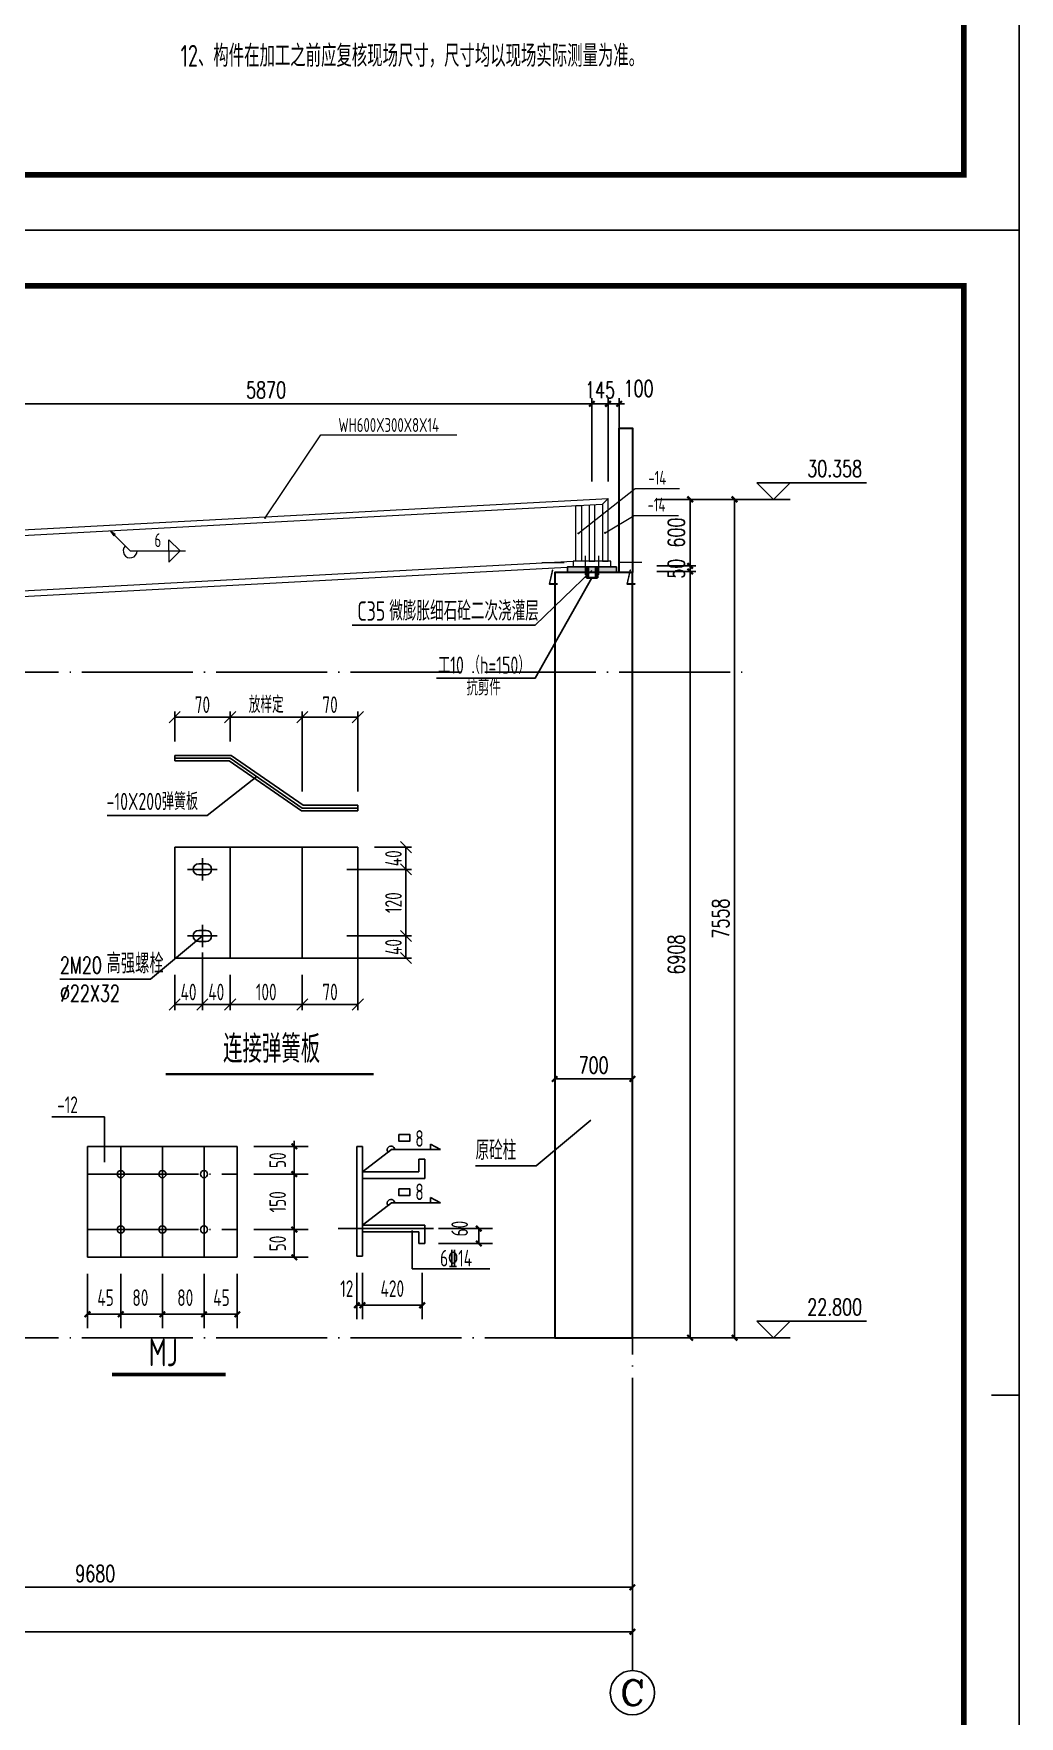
# Model space of a CAD drawing. Extents: x 712773 to 1022356, y -298958 to 209542.
# Drawn here: x 917026 to 925906, y -270354 to -255185 of the extents above; entities that cross this region are included whole.
import ezdxf
from ezdxf.enums import TextEntityAlignment as Align

# ---------------------------------------------------------------- set-up
doc = ezdxf.new("R2010")
doc.units = 0
doc.header["$LTSCALE"] = 500
doc.header["$MEASUREMENT"] = 0
for name, pattern in [('4', [8.75, 5, -1.25, 1.25, -1.25]), ('DOTE', [2.42, 2, -0.2, 0.02, -0.2]), ('z', [36, 30, -2.5, 1, -2.5])]:
    doc.linetypes.add(name, pattern=pattern)
doc.layers.get('0').update_dxf_attribs({"linetype": 'CONTINUOUS'})
doc.layers.get('DEFPOINTS').update_dxf_attribs({"linetype": 'CONTINUOUS'})
for name, color, linetype, lineweight in [('0S-柱-线', 50, 'CONTINUOUS', 30), ('10', 7, 'CONTINUOUS', 18), ('114', 2, 'CONTINUOUS', 18), ('116', 1, 'CONTINUOUS', 35), ('14', 2, 'CONTINUOUS', 20), ('字符串标注', 9, 'CONTINUOUS', 18), ('柱子', 3, 'CONTINUOUS', 20), ('焊缝标注', 9, 'CONTINUOUS', 18), ('钢板标注', 9, 'CONTINUOUS', 18)]:
    doc.layers.add(name, color=color, linetype=linetype, lineweight=lineweight)
for name, color, linetype in [('AXIS', 3, 'CONTINUOUS'), ('AXIS_TEXT', 7, 'CONTINUOUS'), ('DIM', 3, 'CONTINUOUS'), ('DIM_ELEV', 3, 'CONTINUOUS'), ('DIM_LEAD', 3, 'CONTINUOUS'), ('DOTE', 1, 'DOTE'), ('grid', 253, 'z'), ('LS', 2, 'CONTINUOUS'), ('PUB_DIM', 3, 'CONTINUOUS'), ('PUB_TEXT', 7, 'CONTINUOUS'), ('S', 3, '4'), ('T-TK', 157, 'CONTINUOUS'), ('xiangtu', 7, 'CONTINUOUS'), ('yx', 253, 'CONTINUOUS'), ('剖面名称', 7, 'CONTINUOUS'), ('基础编号', 4, 'CONTINUOUS'), ('照明平面标注层', 111, 'CONTINUOUS'), ('钢架', 7, 'CONTINUOUS')]:
    doc.layers.add(name, color=color, linetype=linetype)
doc.styles.add('_TCH_AXIS', font='COMPLEX', dxfattribs={"bigfont": 'GBCBIG'})
doc.styles.add('_TCH_DIM', font='SIMPLEX', dxfattribs={"bigfont": 'GBCBIG'})
doc.styles.add('_TCH_DIM_T3', font='SIMPLEX', dxfattribs={"width": 0.705882, "bigfont": 'GBCBIG'})
doc.styles.add('COMPLEX', font='COMPLEX')
doc.styles.add('FromPkpm', font='Pkpmeng', dxfattribs={"width": 0.7, "bigfont": 'Pkpmchn'})
doc.styles.add('TSSD_Rein', font='tssdeng.shx', dxfattribs={"width": 0.7, "bigfont": 'hztxt.shx'})
doc.dimstyles.new('_TCH_ARCH&&50', dxfattribs={"dimtxt": 148.75, "dimasz": 50, "dimexe": 50, "dimexo": 100, "dimgap": 50, "dimtad": 1, "dimdec": 0, "dimzin": 0, "dimdsep": 46, "dimtxsty": '_TCH_DIM_T3', "dimblk": 'ARCHTICK', "dimcen": 0.09, "dimclrt": 7, "dimazin": 2, "dimtfac": 1, "dimtdec": 0, "dimtix": 1, "dimtmove": 2, "dimatfit": 3, "dimfxl": 0, "dimtolj": 1, "dimtzin": 0, "dimarcsym": 0})

# ---------------------------------------------------------------- blocks, each defined once
blk = doc.blocks.new('srgheberggb')
at = {"layer": 'T-TK'}
for p, q in [((59500, -42100), (118900, -42100)), ((118900, -84100), (118900, -42100)), ((118900, -63100), (118400, -63100)), ((59500, -84100), (118900, -84100))]:
    blk.add_line(p, q, dxfattribs=at)
at = {"layer": 'T-TK', "const_width": 100}
blk.add_lwpolyline([(62000, -83100), (117900, -83100), (117900, -43100), (62000, -43100)], close=True, dxfattribs=at)
blk = doc.blocks.new('_ArchTick')
at = {"color": 0, "linetype": 'ByBlock', "const_width": 0.4}
blk.add_lwpolyline([(-0.5, -0.5), (0.5, 0.5)], dxfattribs=at)
blk = doc.blocks.new('*D657')
at = {"layer": 'AXIS', "color": 0, "lineweight": -2, "transparency": 16777216}
for p, q in [((903940, -268041), (903940, -269641)), ((922420, -268041), (922420, -269641)), ((903940, -269591), (922420, -269591))]:
    blk.add_line(p, q, dxfattribs=at)
at = {"layer": 'DEFPOINTS', "color": 0, "transparency": 16777216}
for p in [(903940, -267941), (922420, -267941), (922420, -269591)]:
    blk.add_point(p, dxfattribs=at)
at = {"layer": 'AXIS', "color": 0, "lineweight": -2, "transparency": 16777216, "xscale": 50, "yscale": 50, "zscale": 50, "rotation": 180}
blk.add_blockref('_ArchTick', (903940, -269591), dxfattribs=at)
at = {"layer": 'AXIS', "color": 0, "lineweight": -2, "transparency": 16777216, "xscale": 50, "yscale": 50, "zscale": 50}
blk.add_blockref('_ArchTick', (922420, -269591), dxfattribs=at)
at = {"layer": 'AXIS', "color": 7, "transparency": 16777216, "insert": (913180, -269467), "char_height": 148.8, "attachment_point": 5, "style": '_TCH_DIM_T3'}
blk.add_mtext('\\A1;18480', dxfattribs=at)
blk = doc.blocks.new('*D659')
at = {"layer": 'AXIS', "color": 0, "lineweight": -2, "transparency": 16777216}
for p, q in [((912740, -268041), (912740, -269241)), ((922420, -268041), (922420, -269241)), ((912740, -269191), (922420, -269191))]:
    blk.add_line(p, q, dxfattribs=at)
at = {"layer": 'DEFPOINTS', "color": 0, "transparency": 16777216}
for p in [(912740, -267941), (922420, -267941), (922420, -269191)]:
    blk.add_point(p, dxfattribs=at)
at = {"layer": 'AXIS', "color": 0, "lineweight": -2, "transparency": 16777216, "xscale": 50, "yscale": 50, "zscale": 50, "rotation": 180}
blk.add_blockref('_ArchTick', (912740, -269191), dxfattribs=at)
at = {"layer": 'AXIS', "color": 0, "lineweight": -2, "transparency": 16777216, "xscale": 50, "yscale": 50, "zscale": 50}
blk.add_blockref('_ArchTick', (922420, -269191), dxfattribs=at)
at = {"layer": 'AXIS', "color": 7, "transparency": 16777216, "insert": (917580, -269067), "char_height": 148.8, "attachment_point": 5, "style": '_TCH_DIM_T3'}
blk.add_mtext('\\A1;9680', dxfattribs=at)
blk = doc.blocks.new('*D660')
at = {"layer": 'DEFPOINTS', "color": 0, "transparency": 16777216}
for p in [(922300, -258522), (922200, -259322), (922300, -259322)]:
    blk.add_point(p, dxfattribs=at)
at = {"layer": 'PUB_DIM', "color": 0, "lineweight": -2, "transparency": 16777216}
for p, q in [((922200, -259222), (922200, -258472)), ((922300, -259222), (922300, -258472)), ((922200, -258522), (922150, -258522)), ((922200, -258522), (922300, -258522)), ((922300, -258522), (922350, -258522))]:
    blk.add_line(p, q, dxfattribs=at)
at = {"layer": 'PUB_DIM', "color": 0, "lineweight": -2, "transparency": 16777216, "xscale": 50, "yscale": 50, "zscale": 50}
blk.add_blockref('_ArchTick', (922200, -258522), dxfattribs=at)
at = {"layer": 'PUB_DIM', "color": 0, "lineweight": -2, "transparency": 16777216, "xscale": 50, "yscale": 50, "zscale": 50, "rotation": 180}
blk.add_blockref('_ArchTick', (922300, -258522), dxfattribs=at)
at = {"layer": 'PUB_DIM', "color": 7, "transparency": 16777216, "insert": (922475, -258384), "char_height": 148.8, "attachment_point": 5, "style": '_TCH_DIM_T3'}
blk.add_mtext('\\A1;100', dxfattribs=at)
blk = doc.blocks.new('*D661')
at = {"layer": 'DEFPOINTS', "color": 0, "transparency": 16777216}
for p in [(922200, -258522), (922055, -259322), (922200, -259322)]:
    blk.add_point(p, dxfattribs=at)
at = {"layer": 'PUB_DIM', "color": 0, "lineweight": -2, "transparency": 16777216}
for p, q in [((922055, -259222), (922055, -258472)), ((922200, -259222), (922200, -258472)), ((922055, -258522), (922005, -258522)), ((922055, -258522), (922200, -258522)), ((922200, -258522), (922250, -258522))]:
    blk.add_line(p, q, dxfattribs=at)
at = {"layer": 'PUB_DIM', "color": 0, "lineweight": -2, "transparency": 16777216, "xscale": 50, "yscale": 50, "zscale": 50}
blk.add_blockref('_ArchTick', (922055, -258522), dxfattribs=at)
at = {"layer": 'PUB_DIM', "color": 0, "lineweight": -2, "transparency": 16777216, "xscale": 50, "yscale": 50, "zscale": 50, "rotation": 180}
blk.add_blockref('_ArchTick', (922200, -258522), dxfattribs=at)
at = {"layer": 'PUB_DIM', "color": 7, "transparency": 16777216, "insert": (922128, -258397), "char_height": 148.8, "attachment_point": 5, "style": '_TCH_DIM_T3'}
blk.add_mtext('\\A1;145', dxfattribs=at)
blk = doc.blocks.new('*D662')
at = {"layer": 'DEFPOINTS', "color": 0, "transparency": 16777216}
for p in [(922055, -258522), (916185, -259322), (922055, -259322)]:
    blk.add_point(p, dxfattribs=at)
at = {"layer": 'PUB_DIM', "color": 0, "lineweight": -2, "transparency": 16777216}
for p, q in [((916185, -259222), (916185, -258472)), ((922055, -259222), (922055, -258472)), ((916185, -258522), (922055, -258522))]:
    blk.add_line(p, q, dxfattribs=at)
at = {"layer": 'PUB_DIM', "color": 0, "lineweight": -2, "transparency": 16777216, "xscale": 50, "yscale": 50, "zscale": 50, "rotation": 180}
blk.add_blockref('_ArchTick', (916185, -258522), dxfattribs=at)
at = {"layer": 'PUB_DIM', "color": 0, "lineweight": -2, "transparency": 16777216, "xscale": 50, "yscale": 50, "zscale": 50}
blk.add_blockref('_ArchTick', (922055, -258522), dxfattribs=at)
at = {"layer": 'PUB_DIM', "color": 7, "transparency": 16777216, "insert": (919120, -258397), "char_height": 148.8, "attachment_point": 5, "style": '_TCH_DIM_T3'}
blk.add_mtext('\\A1;5870', dxfattribs=at)
blk = doc.blocks.new('*D695')
at = {"layer": 'DEFPOINTS', "color": 0, "transparency": 16777216}
for p in [(922540, -260033), (922940, -260033), (922540, -266941)]:
    blk.add_point(p, dxfattribs=at)
at = {"layer": 'PUB_DIM', "color": 0, "lineweight": -2, "transparency": 16777216}
for p, q in [((922640, -260033), (922990, -260033)), ((922940, -266941), (922940, -260033)), ((922640, -266941), (922990, -266941))]:
    blk.add_line(p, q, dxfattribs=at)
at = {"layer": 'PUB_DIM', "color": 0, "lineweight": -2, "transparency": 16777216, "xscale": 50, "yscale": 50, "zscale": 50}
for p, rotation in [((922940, -260033), 90), ((922940, -266941), 270)]:
    blk.add_blockref('_ArchTick', p, dxfattribs=dict(at, rotation=rotation))
at = {"layer": 'PUB_DIM', "color": 7, "transparency": 16777216, "insert": (922816, -263487), "char_height": 148.8, "attachment_point": 5, "rotation": 90, "style": '_TCH_DIM_T3'}
blk.add_mtext('\\A1;6908', dxfattribs=at)
blk = doc.blocks.new('*D696')
at = {"layer": 'DEFPOINTS', "color": 0, "transparency": 16777216}
for p in [(922540, -259983), (922940, -259983), (922540, -260033)]:
    blk.add_point(p, dxfattribs=at)
at = {"layer": 'PUB_DIM', "color": 0, "lineweight": -2, "transparency": 16777216}
for p, q in [((922640, -259983), (922990, -259983)), ((922940, -259983), (922940, -259933)), ((922940, -260033), (922940, -259983)), ((922640, -260033), (922990, -260033)), ((922940, -260033), (922940, -260083))]:
    blk.add_line(p, q, dxfattribs=at)
at = {"layer": 'PUB_DIM', "color": 0, "lineweight": -2, "transparency": 16777216, "xscale": 50, "yscale": 50, "zscale": 50}
for p, rotation in [((922940, -259983), 270), ((922940, -260033), 90)]:
    blk.add_blockref('_ArchTick', p, dxfattribs=dict(at, rotation=rotation))
at = {"layer": 'PUB_DIM', "color": 7, "transparency": 16777216, "insert": (922816, -260008), "char_height": 148.8, "attachment_point": 5, "rotation": 90, "style": '_TCH_DIM_T3'}
blk.add_mtext('\\A1;50', dxfattribs=at)
blk = doc.blocks.new('*D697')
at = {"layer": 'DEFPOINTS', "color": 0, "transparency": 16777216}
for p in [(922540, -259383), (922940, -259383), (922540, -259983)]:
    blk.add_point(p, dxfattribs=at)
at = {"layer": 'PUB_DIM', "color": 0, "lineweight": -2, "transparency": 16777216}
for p, q in [((922640, -259383), (922990, -259383)), ((922940, -259983), (922940, -259383)), ((922640, -259983), (922990, -259983))]:
    blk.add_line(p, q, dxfattribs=at)
at = {"layer": 'PUB_DIM', "color": 0, "lineweight": -2, "transparency": 16777216, "xscale": 50, "yscale": 50, "zscale": 50}
for p, rotation in [((922940, -259383), 90), ((922940, -259983), 270)]:
    blk.add_blockref('_ArchTick', p, dxfattribs=dict(at, rotation=rotation))
at = {"layer": 'PUB_DIM', "color": 7, "transparency": 16777216, "insert": (922816, -259683), "char_height": 148.8, "attachment_point": 5, "rotation": 90, "style": '_TCH_DIM_T3'}
blk.add_mtext('\\A1;600', dxfattribs=at)
blk = doc.blocks.new('*D698')
at = {"layer": 'DEFPOINTS', "color": 0, "transparency": 16777216}
for p in [(922540, -259383), (923340, -259383), (922540, -266941)]:
    blk.add_point(p, dxfattribs=at)
at = {"layer": 'PUB_DIM', "color": 0, "lineweight": -2, "transparency": 16777216}
for p, q in [((922640, -259383), (923390, -259383)), ((923340, -266941), (923340, -259383)), ((922640, -266941), (923390, -266941))]:
    blk.add_line(p, q, dxfattribs=at)
at = {"layer": 'PUB_DIM', "color": 0, "lineweight": -2, "transparency": 16777216, "xscale": 50, "yscale": 50, "zscale": 50}
for p, rotation in [((923340, -259383), 90), ((923340, -266941), 270)]:
    blk.add_blockref('_ArchTick', p, dxfattribs=dict(at, rotation=rotation))
at = {"layer": 'PUB_DIM', "color": 7, "transparency": 16777216, "insert": (923216, -263162), "char_height": 148.8, "attachment_point": 5, "rotation": 90, "style": '_TCH_DIM_T3'}
blk.add_mtext('\\A1;7558', dxfattribs=at)
blk = doc.blocks.new('*D704')
at = {"layer": 'DEFPOINTS', "color": 0, "transparency": 16777216}
for p in [(921720, -264209), (922420, -264209), (922420, -264608)]:
    blk.add_point(p, dxfattribs=at)
at = {"layer": 'PUB_DIM', "color": 0, "lineweight": -2, "transparency": 16777216}
for p, q in [((921720, -264309), (921720, -264658)), ((922420, -264309), (922420, -264658)), ((921720, -264608), (922420, -264608))]:
    blk.add_line(p, q, dxfattribs=at)
at = {"layer": 'PUB_DIM', "color": 0, "lineweight": -2, "transparency": 16777216, "xscale": 50, "yscale": 50, "zscale": 50, "rotation": 180}
blk.add_blockref('_ArchTick', (921720, -264608), dxfattribs=at)
at = {"layer": 'PUB_DIM', "color": 0, "lineweight": -2, "transparency": 16777216, "xscale": 50, "yscale": 50, "zscale": 50}
blk.add_blockref('_ArchTick', (922420, -264608), dxfattribs=at)
at = {"layer": 'PUB_DIM', "color": 7, "transparency": 16777216, "insert": (922070, -264484), "char_height": 148.8, "attachment_point": 5, "style": '_TCH_DIM_T3'}
blk.add_mtext('\\A1;700', dxfattribs=at)
blk = doc.blocks.new('_AXISO')
blk.add_circle((0, 0), 0.5)
at = {"layer": 'AXIS_TEXT', "style": 'COMPLEX', "width": 1.302083}
blk.add_attdef('A', text='', height=0.56, dxfattribs=at).set_placement((-0.25, -0.28), (0.25, -0.28), align=Align.FIT)

msp = doc.modelspace()

# ---------------------------------------------------------------- hatches: boundary and pattern name
h = msp.add_hatch()
h.set_pattern_fill('混凝土', color=256, scale=10)
h.set_pattern_definition([(50, (-444208.32, 112736.11), (71.7260183, -6.2752135), [7.5, -82.5]), (355, (-444208.32, 112736.11), (-13.8751334, 75.2192134), [6, -66]), (100.4514, (-444202.34, 112735.59), (57.8509382, 68.9439542), [6.374019, -70.1142112]), (46.1842, (-444208.32, 112756.11), (106.724105, -16.5519014), [11.25, -123.75]), (96.6356, (-444199.43, 112754.73), (93.4662706, 97.411787), [9.561029, -105.1713]), (351.1842, (-444208.32, 112756.11), (93.4661945, 97.41186), [9, -99]), (21, (-444198.32, 112751.11), (59.6907052, -40.261889), [7.5, -82.5]), (326, (-444198.32, 112751.11), (24.3315332, 72.5150045), [6, -66]), (71.4514, (-444193.345, 112747.755), (84.022263, 32.2530497), [6.374019, -70.1142112]), (37.5, (-444208.32, 112736.11), (1.21598553, 33.2893854), [0, -65.2, 0, -67, 0, -66.25]), (7.5, (-444208.32, 112736.11), (26.3069537, 39.4411712), [0, -38.2, 0, -63.7, 0, -25.25]), (327.5, (-444230.62, 112736.11), (53.3822436, -2.25548717), [0, -25, 0, -78, 0, -103.5]), (317.5, (-444240.62, 112736.11), (58.318617, 10.0104982), [0, -32.5, 0, -51.8, 0, -73.5])])
h.paths.add_polyline_path([(903965.1, -260941.3), (903965.1, -260891.3), (904405.1, -260891.3), (904405.1, -260941.3)])
h.paths.add_polyline_path([(921835.1, -260041.4), (921835.1, -259991.4), (922275.1, -259991.4), (922275.1, -260041.4)])
at = {"layer": '字符串标注'}
h = msp.add_hatch(color=256, dxfattribs=at)
edge = h.paths.add_edge_path()
edge.add_arc((919112, -259550.5), 5, 0, 360)
at = {"layer": '焊缝标注', "transparency": 33554687}
msp.add_hatch(color=256, dxfattribs=at).paths.add_polyline_path([(917718.5, -259671), (917748.4, -259711.8), (917759, -259701.2)])
at = {"layer": '钢板标注'}
h = msp.add_hatch(color=256, dxfattribs=at)
edge = h.paths.add_edge_path()
edge.add_arc((921935.1, -259689.2), 5, 0, 360)
h = msp.add_hatch(color=256, dxfattribs=at)
edge = h.paths.add_edge_path()
edge.add_arc((922175.1, -259684.4), 5, 0, 360)

# ---------------------------------------------------------------- linework, layer by layer
for p, q in [((917664.2, -264948.2), (917188.2, -264948.2)), ((917664.2, -265359.2), (917664.2, -264948.2)), ((917510.2, -265215.6), (917510.2, -266215.6)), ((917510.2, -265215.6), (918860.2, -265215.6)), ((918860.2, -265215.6), (918860.2, -266215.6)), ((919937.9, -265216.6), (919987.9, -265216.6)), ((919937.9, -266207.1), (919937.9, -265216.6)), ((919987.9, -265216.6), (919987.9, -266207.1)), ((919987.9, -265446.1), (920249, -265243.8)), ((920249, -265243.8), (920690.4, -265243.8)), ((920690.4, -265243.8), (920602.1, -265196.7)), ((920602.1, -265243.8), (920602.1, -265196.7)), ((919987.9, -265444), (920497, -265444)), ((920497, -265332.3), (920550.5, -265332.3)), ((920497, -265444), (920497, -265332.3)), ((920550.5, -265504), (920550.5, -265332.3)), ((919987.9, -265504), (920550.5, -265504)), ((919987.9, -265927.1), (920249, -265724.7)), ((920249, -265724.7), (920690.4, -265724.7)), ((920602.1, -265724.7), (920602.1, -265677.6)), ((920690.4, -265724.7), (920602.1, -265677.6)), ((919987.9, -265927.1), (920550.5, -265927.1)), ((919987.9, -265987.1), (920497, -265987.1)), ((920435.6, -265972.8), (920435.6, -266320.6)), ((920497, -265987.1), (920497, -266091.4)), ((920550.5, -265927.1), (920550.5, -266091.4)), ((918860.2, -266215.6), (917510.2, -266215.6)), ((919987.9, -266207.1), (919937.9, -266207.1)), ((920497, -266091.4), (920550.5, -266091.4)), ((920435.6, -266320.6), (921134.3, -266320.6))]:
    msp.add_line(p, q)
for points in [[(920316, -265108.2), (920413.9, -265108.2), (920413.9, -265169.6), (920316, -265169.6)], [(920316, -265597.8), (920413.9, -265597.8), (920413.9, -265659.2), (920316, -265659.2)]]:
    msp.add_lwpolyline(points, close=True)
for centre in [(917810.2, -265465.6), (918185.2, -265465.6), (918560.2, -265465.6), (917810.2, -265965.6), (918185.2, -265965.6), (918560.2, -265965.6)]:
    msp.add_circle(centre, 32.5)
for centre in [(920245.3, -265248.1), (920245.3, -265729)]:
    msp.add_arc(centre, 34.4, 5.74857, 227.34515)
at = {"layer": '0S-柱-线'}
for points in [[(922300.1, -258741.3), (922420.1, -258741.3), (922420.1, -260041.3), (922300.1, -260041.3)], [(921720.1, -266941.3), (922420.1, -266941.3), (922420.1, -260041.3), (921720.1, -260041.3)]]:
    msp.add_lwpolyline(points, close=True, dxfattribs=at)
at = {"layer": '10', "ltscale": 100}
for p, q in [((921605.1, -259952.4), (921805.1, -259952.4)), ((922505.1, -259952.4), (922305.1, -259952.4))]:
    msp.add_line(p, q, dxfattribs=at)
at = {"layer": '114', "color": 2, "lineweight": 20, "ltscale": 100}
for p, q in [((921995.1, -259891.4), (921995.1, -260062.4)), ((922115.1, -259891.4), (922115.1, -260062.4))]:
    msp.add_line(p, q, dxfattribs=at)
at = {"layer": '114', "color": 1, "ltscale": 100, "const_width": 7}
for points in [[(921995.1, -259941.4), (921995.1, -259991.4)], [(922115.1, -259941.4), (922115.1, -259991.4)]]:
    msp.add_lwpolyline(points, dxfattribs=at)
at = {"layer": '116', "ltscale": 100}
for p, q in [((922005.1, -259991.4), (922005.1, -260091.4)), ((922020.1, -259991.4), (922020.1, -260091.4)), ((922090.1, -259991.4), (922090.1, -260091.4)), ((922105.1, -259991.4), (922105.1, -260091.4)), ((922005.1, -260091.4), (922105.1, -260091.4))]:
    msp.add_line(p, q, dxfattribs=at)
at = {"layer": '14', "ltscale": 100}
for p, q in [((922200.1, -259374.9), (922150.1, -259427.5)), ((922200.1, -259941.4), (922200.1, -259374.9)), ((922150.1, -259427.5), (922150.1, -259941.4)), ((922225.1, -259941.4), (921885.1, -259941.4)), ((921885.1, -259941.4), (921885.1, -259991.4)), ((921885.1, -259991.4), (922225.1, -259991.4)), ((922150.1, -259941.4), (922200.1, -259941.4)), ((922225.1, -259991.4), (922225.1, -259941.4))]:
    msp.add_line(p, q, dxfattribs=at)
at = {"layer": '14', "color": 2, "ltscale": 100}
for p, q in [((921910.1, -259439.5), (921960.1, -259437)), ((921910.1, -259941.4), (921910.1, -259439.5)), ((921960.1, -259437), (921960.1, -259941.4)), ((922030.1, -259433.9), (922030.1, -259941.4)), ((922080.1, -259941.4), (922080.1, -259431.2)), ((921960.1, -259941.4), (921910.1, -259941.4)), ((922030.1, -259941.4), (922080.1, -259941.4))]:
    msp.add_line(p, q, dxfattribs=at)
at = {"layer": 'AXIS'}
msp.add_line((922420.1, -267941.3), (922420.1, -269941.3), dxfattribs=at)
at = {"layer": 'DEFPOINTS', "color": 0, "linetype": 'ByBlock'}
msp.add_point((918860.2, -266215.6), dxfattribs=at)
at = {"layer": 'DIM'}
for p, q in [((918245.9, -261396.6), (918345.9, -261296.6)), ((918295.9, -261566.3), (918295.9, -261296.6)), ((918295.9, -261346.6), (918895.9, -261346.6)), ((918695.9, -261346.6), (919545.9, -261346.6)), ((918745.9, -261396.6), (918845.9, -261296.6)), ((918745.9, -261396.6), (918845.9, -261296.6)), ((918795.9, -261566.3), (918795.9, -261296.6)), ((918795.9, -261566.3), (918795.9, -261296.6)), ((919345.9, -261346.6), (919945.9, -261346.6)), ((919395.9, -261396.6), (919495.9, -261296.6)), ((919395.9, -261396.6), (919495.9, -261296.6)), ((919445.9, -262016.3), (919445.9, -261296.6)), ((919445.9, -262016.3), (919445.9, -261296.6)), ((919895.9, -261396.6), (919995.9, -261296.6)), ((919945.9, -262016.3), (919945.9, -261296.6))]:
    msp.add_line(p, q, dxfattribs=at)
at = {"layer": 'DIM', "linetype": 'ByBlock'}
for p, q in [((920095.9, -262518.6), (920429.6, -262518.6)), ((920429.6, -262568.6), (920329.6, -262468.6)), ((920379.6, -262718.6), (920379.6, -262518.6)), ((919845.9, -262718.6), (920429.6, -262718.6)), ((920095.9, -262718.6), (920429.6, -262718.6)), ((920429.6, -262768.6), (920329.6, -262668.6)), ((920429.6, -262768.6), (920329.6, -262668.6)), ((920379.6, -263418.6), (920379.6, -262618.6)), ((920379.6, -262718.6), (920379.6, -262818.6)), ((919845.9, -263318.6), (920429.6, -263318.6)), ((920095.9, -263318.6), (920429.6, -263318.6)), ((920429.6, -263368.6), (920329.6, -263268.6)), ((920429.6, -263368.6), (920329.6, -263268.6)), ((920379.6, -263318.6), (920379.6, -263218.6)), ((920379.6, -263518.6), (920379.6, -263318.6)), ((918545.9, -263468.6), (918545.9, -263986.6)), ((918545.9, -263468.6), (918545.9, -263986.6)), ((919945.9, -263468.6), (919945.9, -263986.6)), ((920429.6, -263568.6), (920329.6, -263468.6)), ((919845.9, -263518.6), (920429.6, -263518.6)), ((918295.9, -263668.6), (918295.9, -263986.6)), ((918795.9, -263668.6), (918795.9, -263986.6)), ((918795.9, -263668.6), (918795.9, -263986.6)), ((919445.9, -263668.6), (919445.9, -263986.6)), ((919445.9, -263668.6), (919445.9, -263986.6)), ((918245.9, -263986.6), (918345.9, -263886.6)), ((918295.9, -263936.6), (918292.4, -263936.6)), ((918295.9, -263936.6), (918545.9, -263936.6)), ((918545.9, -263936.6), (918445.9, -263936.6)), ((918495.9, -263986.6), (918595.9, -263886.6)), ((918495.9, -263986.6), (918595.9, -263886.6)), ((918545.9, -263936.6), (918795.9, -263936.6)), ((918545.9, -263936.6), (918645.9, -263936.6)), ((918695.9, -263936.6), (919545.9, -263936.6)), ((918745.9, -263986.6), (918845.9, -263886.6)), ((918745.9, -263986.6), (918845.9, -263886.6)), ((918795.9, -263936.6), (918895.9, -263936.6)), ((919345.9, -263936.6), (919945.9, -263936.6)), ((919395.9, -263986.6), (919495.9, -263886.6)), ((919395.9, -263986.6), (919495.9, -263886.6)), ((919895.9, -263986.6), (919995.9, -263886.6))]:
    msp.add_line(p, q, dxfattribs=at)
at = {"layer": 'DIM_ELEV'}
for p, q in [((923690.1, -259382.9), (923540.1, -259232.9)), ((923540.1, -259232.9), (924529.6, -259232.9)), ((923690.1, -259382.9), (923840.1, -259232.9)), ((923340.1, -259382.9), (923840.1, -259382.9)), ((923690.1, -266941.3), (923540.1, -266791.3)), ((923540.1, -266791.3), (924529.6, -266791.3)), ((923690.1, -266941.3), (923840.1, -266791.3)), ((923340.1, -266941.3), (923840.1, -266941.3))]:
    msp.add_line(p, q, dxfattribs=at)
at = {"layer": 'DIM_LEAD', "color": 6}
for p, q in [((918545.9, -263318.6), (918077.5, -263709.2)), ((918077.5, -263709.2), (917262.3, -263709.2))]:
    msp.add_line(p, q, dxfattribs=at)
at = {"layer": 'DIM_LEAD'}
for p, q in [((922046.7, -264978.8), (921553, -265390.7)), ((921553, -265390.7), (921006.5, -265390.7))]:
    msp.add_line(p, q, dxfattribs=at)
at = {"layer": 'DOTE'}
for p, q in [((922420.1, -260041.3), (922420.1, -267941.3)), ((902940.1, -260941.3), (923420.1, -260941.3)), ((917810.2, -266215.6), (917810.2, -265215.6)), ((918185.2, -266215.6), (918185.2, -265215.6)), ((918560.2, -265215.6), (918560.2, -266215.6)), ((917510.2, -265465.6), (918860.2, -265465.6)), ((917510.2, -265965.6), (918860.2, -265965.6)), ((919769, -265957.1), (920628.1, -265957.1)), ((902940.1, -266941.3), (923420.1, -266941.3))]:
    msp.add_line(p, q, dxfattribs=at)
at = {"layer": 'grid', "linetype": 'ByBlock'}
for p, q in [((918295.9, -261716.3), (918795.9, -261716.3)), ((918795.9, -261716.3), (919445.9, -262166.3)), ((919945.9, -262166.3), (919445.9, -262166.3))]:
    msp.add_line(p, q, dxfattribs=at)
at = {"layer": 'LS', "linetype": 'ByBlock'}
for p, q in [((918412.7, -262718.6), (918679, -262718.6)), ((918512.7, -262668.6), (918579, -262668.6)), ((918545.9, -262818.6), (918545.9, -262618.6)), ((918512.7, -262768.6), (918579, -262768.6)), ((918412.7, -263318.6), (918679, -263318.6)), ((918512.7, -263268.6), (918579, -263268.6)), ((918545.9, -263218.6), (918545.9, -263418.6)), ((918512.7, -263368.6), (918579, -263368.6))]:
    msp.add_line(p, q, dxfattribs=at)
for centre, start, end in [((918512.7, -262718.6), 90, 270), ((918579, -262718.6), 270, 90), ((918512.7, -263318.6), 90, 270), ((918579, -263318.6), 270, 90)]:
    msp.add_arc(centre, 50, start, end, dxfattribs=at)
at = {"layer": 'PUB_DIM'}
for p, q in [((919010.2, -265215.6), (919498.8, -265215.6)), ((919373.8, -265215.6), (919373.8, -265165.6)), ((919373.8, -265465.6), (919373.8, -265215.6)), ((919010.2, -265465.6), (919498.8, -265465.6)), ((919010.2, -265465.6), (919498.8, -265465.6)), ((919373.8, -265465.6), (919373.8, -265515.6)), ((919373.8, -265965.6), (919373.8, -265465.6)), ((919010.2, -265965.6), (919498.8, -265965.6)), ((919010.2, -265965.6), (919498.8, -265965.6)), ((919373.8, -266215.6), (919373.8, -265965.6)), ((920673.8, -265957.1), (921160.9, -265957.1)), ((921035.9, -266091.4), (921035.9, -265957.1)), ((919010.2, -266215.6), (919498.8, -266215.6)), ((920673.8, -266091.4), (921160.9, -266091.4)), ((917510.2, -266365.6), (917510.2, -266854.7)), ((917810.2, -266365.6), (917810.2, -266854.7)), ((917810.2, -266365.6), (917810.2, -266854.7)), ((918185.2, -266365.6), (918185.2, -266854.7)), ((918560.2, -266365.6), (918560.2, -266854.7)), ((918860.2, -266365.6), (918860.2, -266854.7)), ((919937.9, -266357.1), (919937.9, -266773.4)), ((919987.9, -266357.1), (919987.9, -266773.4)), ((919987.9, -266357.1), (919987.9, -266773.4)), ((920525.7, -266357.1), (920525.7, -266773.4)), ((919937.9, -266648.4), (919987.9, -266648.4)), ((919987.9, -266648.4), (920525.7, -266648.4)), ((919987.9, -266648.4), (920037.9, -266648.4)), ((917510.2, -266729.7), (917810.2, -266729.7)), ((917810.2, -266729.7), (918860.2, -266729.7))]:
    msp.add_line(p, q, dxfattribs=at)
for points in [[(919894.8, -260516.6), (921544.8, -260516.6), (922055.1, -260023.7)], [(922055.1, -260091.4), (921544.8, -260994.6), (920656.3, -260994.6)]]:
    msp.add_lwpolyline(points, dxfattribs=at)
at = {"layer": 'PUB_TEXT', "const_width": 35}
msp.add_lwpolyline([(917732.5, -267272.7), (918754.2, -267272.7)], dxfattribs=at)
at = {"layer": 'S', "linetype": 'ByBlock'}
for p, q in [((918295.9, -261691.3), (918295.9, -261741.3)), ((918295.9, -261691.3), (918803.7, -261691.3)), ((918788.1, -261741.3), (918295.9, -261741.3)), ((918788.1, -261741.3), (919438.1, -262191.3)), ((918803.7, -261691.3), (919453.7, -262141.3)), ((919945.9, -262191.3), (919438.1, -262191.3)), ((919453.7, -262141.3), (919945.9, -262141.3)), ((919945.9, -262141.3), (919945.9, -262191.3)), ((918295.9, -262518.6), (919945.9, -262518.6)), ((918295.9, -262518.6), (918295.9, -263518.6)), ((918795.9, -262518.6), (918795.9, -263518.6)), ((919445.9, -263518.6), (919445.9, -262518.6)), ((919945.9, -263518.6), (919945.9, -262518.6)), ((918295.9, -263518.6), (919945.9, -263518.6))]:
    msp.add_line(p, q, dxfattribs=at)
at = {"layer": 'xiangtu', "const_width": 22.5}
msp.add_lwpolyline([(920087.5, -264565.6), (918215.9, -264565.6)], dxfattribs=at)
at = {"layer": 'yx', "linetype": 'ByBlock'}
msp.add_lwpolyline([(919035.5, -261882.2), (918588.3, -262233.7), (918588.3, -262233.7), (917688.6, -262233.7)], dxfattribs=at)
at = {"layer": '字符串标注', "ltscale": 100}
for p, q in [((919112, -259550.5), (919612, -258800.5)), ((919612, -258800.5), (920837, -258800.5))]:
    msp.add_line(p, q, dxfattribs=at)
msp.add_circle((919112, -259550.5), 5, dxfattribs=at)
at = {"layer": '柱子', "ltscale": 100}
for p, q in [((916234.8, -259695.3), (922200.1, -259374.9)), ((916237.3, -259745.2), (922150.1, -259427.5)), ((916262.3, -260244.6), (921885.1, -259941.4)), ((916264.8, -260294.5), (921885.1, -259991.4))]:
    msp.add_line(p, q, dxfattribs=at)
at = {"layer": '焊缝标注', "linetype": 'Continuous'}
for p, q in [((917759, -259701.2), (917718.5, -259671)), ((917718.5, -259671), (917748.4, -259711.8)), ((917748.4, -259711.8), (917759, -259701.2))]:
    msp.add_line(p, q, dxfattribs=at)
at = {"layer": '焊缝标注', "lineweight": 18, "ltscale": 100}
msp.add_line((917718.5, -259671), (917894.8, -259848.3), dxfattribs=at)
at = {"layer": '焊缝标注', "ltscale": 100}
for p, q in [((918244.8, -259848.3), (918244.8, -259748.3)), ((918244.8, -259748.3), (918344.8, -259848.3)), ((917894.8, -259848.3), (918394.8, -259848.3)), ((918244.8, -259848.3), (918244.8, -259948.3)), ((918244.8, -259948.3), (918344.8, -259848.3))]:
    msp.add_line(p, q, dxfattribs=at)
msp.add_arc((917894.8, -259848.3), 62.5, 134.84026, 0, dxfattribs=at)
at = {"layer": '钢板标注', "ltscale": 100}
for p, q in [((921935.1, -259689.2), (922444.2, -259286.1)), ((922444.2, -259286.1), (922844.2, -259286.1)), ((922175.1, -259684.4), (922436.6, -259528.7)), ((922436.6, -259528.7), (922836.6, -259528.7))]:
    msp.add_line(p, q, dxfattribs=at)
for centre in [(921935.1, -259689.2), (922175.1, -259684.4)]:
    msp.add_circle(centre, 5, dxfattribs=at)
at = {"layer": '钢架'}
msp.add_lwpolyline([(921835.1, -260041.4), (921835.1, -259991.4), (922275.1, -259991.4), (922275.1, -260041.4)], close=True, dxfattribs=at)

# ---------------------------------------------------------------- block references
at = {"layer": 'AXIS'}
ref = msp.add_blockref('_AXISO', (922420.1, -270141.3), dxfattribs=dict(at, xscale=400, yscale=400, zscale=400))
ref.add_attrib('A', 'C', dxfattribs={"layer": 'AXIS_TEXT', "height": 226.3, "style": '_TCH_AXIS', "width": 1.75}).set_placement((922306.9, -270254.4), (922533.2, -270254.4), align=Align.FIT)
at = {"layer": 'PUB_DIM', "xscale": 50, "yscale": 50, "zscale": 50}
for p, rotation in [((919373.8, -265215.6), 270), ((919373.8, -265465.6), 90), ((919373.8, -265465.6), 90), ((919373.8, -265965.6), 90), ((919373.8, -265965.6), 270), ((919373.8, -266215.6), 270), ((919987.9, -266648.4), 180), ((919987.9, -266648.4), 180), ((917510.2, -266729.7), 180), ((917810.2, -266729.7), 180), ((918860.2, -266729.7), 180)]:
    msp.add_blockref('_ArchTick', p, dxfattribs=dict(at, rotation=rotation))
at = {"layer": 'PUB_DIM', "yscale": 50, "zscale": 50}
for p, xscale in [((921035.9, -265957.1), -50), ((921035.9, -266091.4), -50), ((919937.9, -266648.4), 50), ((920525.7, -266648.4), 50), ((917810.2, -266729.7), 50), ((918185.2, -266729.7), 50), ((918560.2, -266729.7), 50)]:
    msp.add_blockref('_ArchTick', p, dxfattribs=dict(at, xscale=xscale))
at = {"layer": '照明平面标注层', "xscale": 0.5, "yscale": 0.5, "zscale": 0.5}
for p in [(866455.8, -214907.6), (866455.8, -235907.7)]:
    msp.add_blockref('srgheberggb', p, dxfattribs=at)

# ---------------------------------------------------------------- texts
at = {"style": 'TSSD_Rein', "width": 0.7}
for s, p in [('-12', (917237.1, -264915.6)), ('8', (920463.8, -265219.7)), ('8', (920463.8, -265700.6)), ('6%%13214', (920687.3, -266298.7))]:
    msp.add_text(s, height=150, dxfattribs=at).set_placement(p)
at = {"char_height": 150, "attachment_point": 5, "style": 'TSSD_Rein'}
for s, insert in [('\\A1;70', (918545.9, -261234.1)), ('放样定', (919120.9, -261234.1)), ('\\A1;70', (919695.9, -261234.1))]:
    msp.add_mtext(s, dxfattribs=dict(at, insert=insert))
at = {"linetype": 'ByBlock', "char_height": 150, "attachment_point": 5, "rotation": 90, "style": 'TSSD_Rein'}
for s, insert in [('\\A1;40', (920267.1, -262618.6)), ('\\A1;120', (920267.1, -263018.6)), ('\\A1;40', (920267.1, -263418.6))]:
    msp.add_mtext(s, dxfattribs=dict(at, insert=insert))
at = {"linetype": 'ByBlock', "char_height": 150, "attachment_point": 5, "style": 'TSSD_Rein'}
for s, insert in [('\\A1;40', (918420.9, -263824.1)), ('\\A1;40', (918670.9, -263824.1)), ('100', (919120.9, -263824.1)), ('\\A1;70', (919695.9, -263824.1))]:
    msp.add_mtext(s, dxfattribs=dict(at, insert=insert))
at = {"layer": '10', "style": 'FromPkpm', "width": 0.77}
for p in [(921705.1, -260102.4), (922405.1, -260102.4)]:
    msp.add_text('4', height=175, dxfattribs=at).set_placement(p, align=Align.MIDDLE_CENTER)
at = {"layer": 'PUB_DIM', "color": 7, "char_height": 150, "attachment_point": 5, "rotation": 90, "style": 'TSSD_Rein'}
for s, insert in [('\\A1;50', (919223.8, -265340.6)), ('150', (919223.8, -265715.6)), ('\\A1;60', (920863.4, -265957.1)), ('\\A1;50', (919223.8, -266091.3))]:
    msp.add_mtext(s, dxfattribs=dict(at, insert=insert))
at = {"layer": 'PUB_DIM', "color": 7, "char_height": 150, "attachment_point": 5, "style": 'TSSD_Rein'}
for s, insert in [('45', (917673.3, -266579.7)), ('80', (917986.9, -266579.7)), ('80', (918391.4, -266579.7)), ('45', (918717.6, -266579.7)), ('12', (919846.6, -266498.4)), ('420', (920256.8, -266498.4))]:
    msp.add_mtext(s, dxfattribs=dict(at, insert=insert))
at = {"layer": 'PUB_TEXT'}
for s, height, style, width, p in [('12、构件在加工之前应复核现场尺寸，尺寸均以现场实际测量为准。', 197.995, 'TSSD_Rein', 0.7, (918349.4, -255483.8, -569.5)), ('30.358', 148.75, '_TCH_DIM', 0.705882, (923994.6, -259180.4)), ('C35', 175, 'TSSD_Rein', 0.7, (919942, -260477.2)), ('微膨胀细石砼二次浇灌层', 175, 'TSSD_Rein', 0.7, (920229.4, -260477.2)), ('工', 155.5, 'TSSD_Rein', 0.7, (920669.7, -260955.3)), ('10', 155.52, 'TSSD_Rein', 0.7, (920778.5, -260955.3)), ('（', 155.5, 'TSSD_Rein', 0.7, (920937.3, -260955.3)), ('h=150）', 155.52, 'TSSD_Rein', 0.7, (921046.2, -260955.3)), ('2M20', 148.75, '_TCH_DIM', 0.705882, (917262.3, -263656.7)), ('%%c22X32', 148.75, '_TCH_DIM', 0.705882, (917262.3, -263910.5)), ('原砼柱', 175, 'TSSD_Rein', 0.7, (921006.5, -265338.2)), ('22.800', 148.75, '_TCH_DIM', 0.705882, (923994.6, -266738.8))]:
    msp.add_text(s, height=height, dxfattribs=dict(at, style=style, width=width)).set_placement(p)
at = {"layer": 'PUB_TEXT', "style": '_TCH_DIM'}
for s, height, p in [('抗剪件', 142.86, (920925.3, -261150)), ('高强螺栓', 178.72, (917682.3, -263656.7))]:
    msp.add_text(s, height=height, dxfattribs=at).set_placement(p)
at = {"layer": '剖面名称', "style": 'TSSD_Rein', "width": 0.7}
msp.add_text('连接弹簧板', height=250, dxfattribs=at).set_placement((919169.4, -264323.8), align=Align.MIDDLE)
msp.add_text('MJ', height=250, dxfattribs=at).set_placement((918061.8, -267197.7))
at = {"layer": '基础编号', "color": 4, "linetype": 'ByBlock', "style": 'TSSD_Rein', "width": 0.7}
msp.add_text('-10X200弹簧板', height=155, dxfattribs=at).set_placement((918094.6, -262183.7), align=Align.CENTER)
at = {"layer": '字符串标注', "style": 'FromPkpm', "width": 0.7}
msp.add_text('WH600X300X8X14', height=125, dxfattribs=at).set_placement((920224.5, -258775.5), align=Align.CENTER)
at = {"layer": '焊缝标注', "style": 'FromPkpm', "width": 0.7}
msp.add_text('6', height=125, dxfattribs=at).set_placement((918144.8, -259813.3), align=Align.CENTER)
at = {"layer": '钢板标注', "style": 'FromPkpm', "width": 0.7}
for p in [(922644.2, -259251.1), (922636.6, -259493.7)]:
    msp.add_text('-14', height=125, dxfattribs=at).set_placement(p, align=Align.CENTER)

# ---------------------------------------------------------------- dimensions: what is measured, and where the dimension line sits
at = {"layer": 'AXIS'}
for p1, distance, picture, middle in [((903940.1, -267941.3), -1650, '*D657', (913180.1, -269466.9)), ((912740.1, -267941.3), -1250, '*D659', (917580.1, -269066.9))]:
    dim = msp.add_aligned_dim(p1=p1, p2=(922420.1, -267941.3), distance=distance, dimstyle='_TCH_ARCH&&50', dxfattribs=at)
    dim.commit()
    dim.dimension.update_dxf_attribs({"geometry": picture, "text_midpoint": middle})
at = {"layer": 'PUB_DIM'}
for p1, p2, distance, picture, middle in [((916184.8, -259321.8), (922055.1, -259321.8), 800, '*D662', (919120, -258397.4)), ((922055.1, -259321.8), (922200.1, -259321.8), 800, '*D661', (922127.6, -258397.4)), ((922540.0757, -259983.359), (922540.0757, -259382.9039), -400, '*D697', (922815.7007, -259683.1314)), ((922540.1, -266941.3), (922540.1, -259382.9), -800, '*D698', (923215.7, -263162.1)), ((922540.1, -260033.4), (922540.1, -259983.4), -400, '*D696', (922815.7, -260008.4)), ((922540.1, -266941.3), (922540.1, -260033.4), -400, '*D695', (922815.7, -263487.3)), ((921720.1, -264208.9), (922420.1, -264208.9), -399.2, '*D704', (922070.1, -264483.7))]:
    dim = msp.add_aligned_dim(p1=p1, p2=p2, distance=distance, dimstyle='_TCH_ARCH&&50', dxfattribs=at)
    dim.commit()
    dim.dimension.update_dxf_attribs({"geometry": picture, "text_midpoint": middle})
dim = msp.add_linear_dim(base=(922300.1, -258521.8), p1=(922200.1, -259321.8), p2=(922300.1, -259321.8), angle=0, dimstyle='_TCH_ARCH&&50', dxfattribs=at)
dim.commit()
dim.dimension.update_dxf_attribs({"geometry": '*D660', "text_midpoint": (922475.1, -258384.3), "dimtype": 129})

doc.saveas('drawing.dxf')
